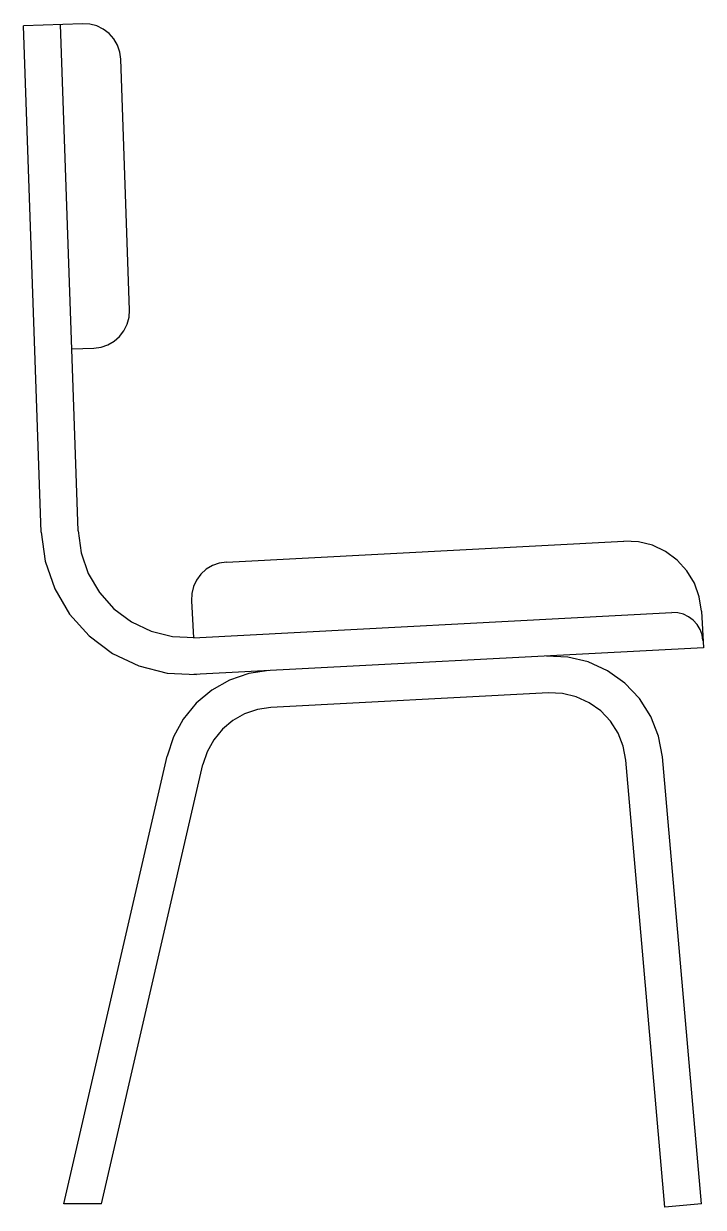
# Model space of a CAD drawing. Extents: x -2121 to -1660, y 1508 to 2310.
import ezdxf

# ---------------------------------------------------------------- set-up
doc = ezdxf.new("R2010")
doc.units = 0
doc.layers.get('0').update_dxf_attribs({"linetype": 'CONTINUOUS'})

msp = doc.modelspace()

# ---------------------------------------------------------------- linework, layer by layer
at = {"color": 0, "linetype": 'CONTINUOUS'}
for p, q in [((-2081.35, 2309.84), (-2121.33, 2308.44)), ((-2109.35, 1965.27), (-2121.33, 2308.44)), ((-2084.36, 1966.14), (-2096.34, 2309.31)), ((-2049.56, 2115.83), (-2055.5, 2285.72)), ((-2088.67, 2089.44), (-2073.68, 2089.97)), ((-1983.87, 1945.06), (-1714.24, 1959.19)), ((-2007.52, 1918.79), (-2006.22, 1893.82)), ((-2006.22, 1893.82), (-1681.66, 1910.83)), ((-1661.69, 1911.88), (-1660.38, 1886.92)), ((-1660.38, 1886.92), (-2005.92, 1868.81)), ((-1765.42, 1856.38), (-1953.64, 1846.51)), ((-2094.1, 1510.27), (-2024.1, 1813.45)), ((-1661.59, 1510.12), (-1688.09, 1812.98)), ((-2068.47, 1510.12), (-1999.74, 1807.83)), ((-1686.49, 1507.85), (-1712.99, 1810.8)), ((-2068.47, 1510.12), (-2094.1, 1510.27)), ((-1661.59, 1510.12), (-1686.49, 1507.85))]:
    msp.add_line(p, q, dxfattribs=at)
for points in [[(-2055.5, 2285.72), (-2056.15, 2290.58), (-2057.73, 2295.22), (-2060.19, 2299.46), (-2063.43, 2303.13), (-2067.32, 2306.11), (-2071.72, 2308.27), (-2076.46, 2309.53), (-2081.35, 2309.84)], [(-2073.68, 2089.97), (-2068.82, 2090.62), (-2064.18, 2092.2), (-2059.94, 2094.66), (-2056.26, 2097.9), (-2053.29, 2101.8), (-2051.13, 2106.2), (-2049.87, 2110.93), (-2049.56, 2115.83)], [(-2109.35, 1965.27), (-2106.69, 1945.63), (-2100.22, 1926.89), (-2090.18, 1909.81), (-2076.97, 1895.03), (-2061.1, 1883.16), (-2043.2, 1874.64), (-2023.97, 1869.83), (-2004.17, 1868.9)], [(-2084.36, 1966.14), (-2082.37, 1951.41), (-2077.52, 1937.36), (-2069.99, 1924.54), (-2060.08, 1913.46), (-2048.17, 1904.56), (-2034.75, 1898.17), (-2020.33, 1894.56), (-2005.48, 1893.86)], [(-1661.69, 1911.88), (-1663.16, 1921.57), (-1666.49, 1930.79), (-1671.56, 1939.18), (-1678.17, 1946.42), (-1686.06, 1952.23), (-1694.93, 1956.39), (-1704.45, 1958.74), (-1714.24, 1959.19)], [(-1983.87, 1945.06), (-1988.71, 1944.33), (-1993.32, 1942.66), (-1997.52, 1940.13), (-2001.14, 1936.83), (-2004.04, 1932.88), (-2006.13, 1928.44), (-2007.3, 1923.68), (-2007.52, 1918.79)], [(-1660.64, 1891.91), (-1661.23, 1895.78), (-1662.56, 1899.47), (-1664.59, 1902.83), (-1667.23, 1905.72), (-1670.39, 1908.05), (-1673.94, 1909.71), (-1677.75, 1910.65), (-1681.66, 1910.83)], [(-1688.09, 1812.98), (-1690.71, 1827.12), (-1695.98, 1840.5), (-1703.7, 1852.62), (-1713.6, 1863.05), (-1725.3, 1871.4), (-1738.38, 1877.36), (-1752.36, 1880.72), (-1766.72, 1881.34)], [(-1954.95, 1871.48), (-1968.62, 1869.49), (-1981.7, 1865.02), (-1993.74, 1858.23), (-2004.32, 1849.35), (-2013.1, 1838.67), (-2019.77, 1826.57), (-2024.1, 1813.45)], [(-1712.99, 1810.8), (-1714.74, 1820.23), (-1718.25, 1829.14), (-1723.4, 1837.23), (-1730, 1844.18), (-1737.8, 1849.75), (-1746.52, 1853.72), (-1755.84, 1855.96), (-1765.42, 1856.38)], [(-1953.64, 1846.51), (-1962.76, 1845.18), (-1971.47, 1842.21), (-1979.5, 1837.68), (-1986.55, 1831.76), (-1992.41, 1824.64), (-1996.85, 1816.58), (-1999.74, 1807.83)]]:
    msp.add_lwpolyline(points, dxfattribs=at)

doc.saveas('drawing.dxf')
